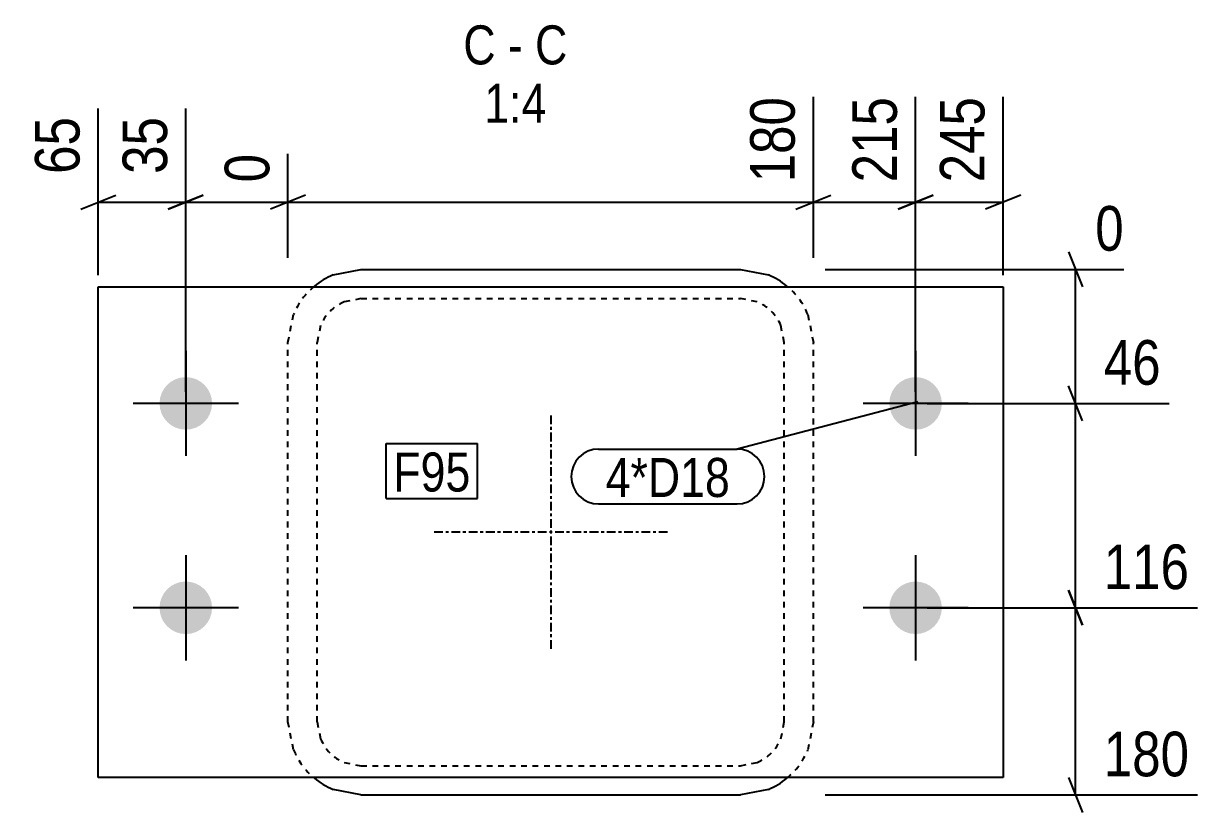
# Model space of a CAD drawing. Header units: millimetres. Extents: x 12 to 42742, y 6 to 829.
# Drawn here: x 32602.7 to 33005.2, y 9.6 to 279.8 of the extents above; entities that cross this region are included whole.
import ezdxf

# ---------------------------------------------------------------- set-up
doc = ezdxf.new("R2010")
doc.units = ezdxf.units.MM
doc.linetypes.add('DXK_LINE_DOT2', pattern=[3.9198, 1.9599, -1.9599])
doc.linetypes.add('DXK_LINE_DOT3', pattern=[5.9187, 2.979, -0.9799, 0.9799, -0.9799])
for name, color, linetype in [('MÅLSÆTNING', 7, 'Continuous'), ('STÅL', 7, 'Continuous'), ('TEKST', 7, 'Continuous')]:
    doc.layers.add(name, color=color, linetype=linetype)
doc.styles.add('Arial Narrow', font='ARIALN.TTF', dxfattribs={"height": 0.2})

msp = doc.modelspace()

# ---------------------------------------------------------------- hatches: boundary and pattern name
at = {"layer": 'STÅL', "linetype": 'Continuous'}
for points in [[(32667.32, 149.7, -1), (32649.32, 149.7, -1)], [(32917.32, 149.7, -1), (32899.32, 149.7, -1)], [(32667.32, 79.7, -1), (32649.32, 79.7, -1)], [(32917.32, 79.7, -1), (32899.32, 79.7, -1)]]:
    msp.add_hatch(color=96, dxfattribs=at).paths.add_polyline_path(points)

# ---------------------------------------------------------------- linework, layer by layer
at = {"layer": 'MÅLSÆTNING', "color": 7, "linetype": 'Continuous'}
for p, q in [((32873.32, 199.6), (32873.32, 254.64)), ((32873.32, 199.6), (32873.32, 254.64)), ((32908.32, 153.7), (32908.32, 254.64)), ((32908.32, 153.7), (32908.32, 254.64)), ((32938.32, 193.6), (32938.32, 254.64)), ((32628.32, 193.6), (32628.32, 250.72)), ((32658.32, 153.7), (32658.32, 250.72)), ((32658.32, 153.7), (32658.32, 250.72)), ((32693.32, 199.6), (32693.32, 235.14)), ((32693.32, 199.6), (32693.32, 235.14)), ((32622.32, 216.19), (32634.32, 220.99)), ((32628.32, 218.59), (32658.32, 218.59)), ((32652.32, 216.19), (32664.32, 220.99)), ((32664.32, 220.99), (32652.32, 216.19)), ((32658.32, 218.59), (32693.32, 218.59)), ((32699.32, 220.99), (32687.32, 216.19)), ((32699.32, 220.99), (32687.32, 216.19)), ((32693.32, 218.59), (32873.32, 218.59)), ((32867.32, 216.19), (32879.32, 220.99)), ((32867.32, 216.19), (32879.32, 220.99)), ((32873.32, 218.59), (32908.32, 218.59)), ((32902.32, 216.19), (32914.32, 220.99)), ((32908.32, 218.59), (32938.32, 218.59)), ((32944.32, 220.99), (32932.32, 216.19)), ((32960.67, 201.6), (32965.47, 189.6)), ((32877.32, 195.6), (32979.62, 195.6)), ((32963.07, 149.7), (32963.07, 195.6)), ((32965.47, 143.7), (32960.67, 155.7)), ((32965.47, 143.7), (32960.67, 155.7)), ((32912.32, 149.7), (32995.2, 149.7)), ((32912.32, 149.7), (32995.2, 149.7)), ((32963.07, 79.7), (32963.07, 149.7)), ((32960.67, 85.7), (32965.47, 73.7)), ((32965.47, 73.7), (32960.67, 85.7)), ((32912.32, 79.7), (33004.95, 79.7)), ((32912.32, 79.7), (33004.95, 79.7)), ((32963.07, 15.6), (32963.07, 79.7)), ((32960.67, 21.6), (32965.47, 9.6)), ((32877.32, 15.6), (33004.95, 15.6))]:
    msp.add_line(p, q, dxfattribs=at)
at = {"layer": 'STÅL', "color": 2, "linetype": 'Continuous'}
for p, q in [((32708.75, 193.7), (32718.32, 195.6)), ((32718.32, 195.6), (32848.32, 195.6)), ((32848.32, 195.6), (32857.89, 193.7)), ((32628.32, 189.6), (32938.32, 189.6)), ((32628.32, 21.6), (32628.32, 189.6)), ((32938.32, 189.6), (32938.32, 21.6)), ((32938.32, 21.6), (32628.32, 21.6)), ((32718.32, 15.6), (32708.75, 17.5)), ((32857.89, 17.5), (32848.32, 15.6)), ((32718.32, 15.6), (32848.32, 15.6))]:
    msp.add_line(p, q, dxfattribs=at)
at = {"layer": 'STÅL', "color": 7, "linetype": 'DXK_LINE_DOT2'}
for p, q in [((32718.32, 185.6), (32712.58, 184.46)), ((32718.32, 185.6), (32848.32, 185.6)), ((32854.06, 184.46), (32848.32, 185.6)), ((32693.32, 170.6), (32695.22, 180.17)), ((32871.42, 180.17), (32873.32, 170.6)), ((32704.46, 176.34), (32703.32, 170.6)), ((32863.32, 170.6), (32862.18, 176.34)), ((32693.32, 40.6), (32693.32, 170.6)), ((32703.32, 40.6), (32703.32, 170.6)), ((32863.32, 40.6), (32863.32, 170.6)), ((32873.32, 40.6), (32873.32, 170.6)), ((32695.22, 31.03), (32693.32, 40.6)), ((32703.32, 40.6), (32704.46, 34.86)), ((32862.18, 34.86), (32863.32, 40.6)), ((32873.32, 40.6), (32871.42, 31.03)), ((32712.58, 26.74), (32718.32, 25.6)), ((32718.32, 25.6), (32848.32, 25.6)), ((32848.32, 25.6), (32854.06, 26.74))]:
    msp.add_line(p, q, dxfattribs=at)
at = {"layer": 'STÅL', "color": 96, "linetype": 'Continuous'}
for p, q in [((32658.32, 167.7), (32658.32, 131.7)), ((32908.32, 167.7), (32908.32, 131.7)), ((32676.32, 149.7), (32640.32, 149.7)), ((32926.32, 149.7), (32890.32, 149.7)), ((32658.32, 97.7), (32658.32, 61.7)), ((32908.32, 97.7), (32908.32, 61.7)), ((32676.32, 79.7), (32640.32, 79.7)), ((32926.32, 79.7), (32890.32, 79.7))]:
    msp.add_line(p, q, dxfattribs=at)
at = {"layer": 'STÅL', "color": 7, "linetype": 'DXK_LINE_DOT3'}
for p, q in [((32783.32, 145.6), (32783.32, 65.6)), ((32823.32, 105.6), (32743.32, 105.6))]:
    msp.add_line(p, q, dxfattribs=at)
at = {"layer": 'STÅL', "color": 2, "linetype": 'Continuous'}
for centre, start, end in [((32718.32, 170.6), 112.5, 129.5651), ((32848.32, 170.6), 50.4349, 67.5), ((32718.32, 40.6), 230.4349, 247.5), ((32848.32, 40.6), 292.5, 309.5651)]:
    msp.add_arc(centre, 25, start, end, dxfattribs=at)
at = {"layer": 'STÅL', "color": 7, "linetype": 'DXK_LINE_DOT2'}
for centre, radius, start, end in [((32718.32, 170.6), 25, 129.5651, 157.5), ((32848.32, 170.6), 25, 22.5, 50.4349), ((32718.32, 170.6), 15, 112.5, 157.5), ((32848.32, 170.6), 15, 22.5, 67.5), ((32718.32, 40.6), 15, 202.5, 247.5), ((32848.32, 40.6), 15, 292.5, 337.5), ((32718.32, 40.6), 25, 202.5, 230.4349), ((32848.32, 40.6), 25, 309.5651, 337.5)]:
    msp.add_arc(centre, radius, start, end, dxfattribs=at)
at = {"layer": 'TEKST', "color": 7, "linetype": 'Continuous'}
for p, q in [((32909.13, 150.24), (32847.17, 134.05)), ((32727, 135.92), (32758.23, 135.92)), ((32727, 117.12), (32727, 135.92)), ((32758.23, 117.12), (32758.23, 135.92)), ((32799.74, 134.05), (32847.17, 134.05)), ((32727, 117.12), (32758.23, 117.12)), ((32799.74, 115.25), (32847.17, 115.25))]:
    msp.add_line(p, q, dxfattribs=at)
for centre, start, end in [((32799.74, 124.65), 90, 270), ((32847.17, 124.65), 270, 90)]:
    msp.add_arc(centre, 9.4, start, end, dxfattribs=at)

# ---------------------------------------------------------------- wipeouts: each hides what was drawn before it
at = {"color": 0, "linetype": 'Continuous'}
for points, layer in [([(32625.12, 251), (32602.72, 251), (32602.72, 225.1), (32625.12, 225.1)], 'MÅLSÆTNING'), ([(32655.12, 251), (32632.72, 251), (32632.72, 225.1), (32655.12, 225.1)], 'MÅLSÆTNING'), ([(32995.49, 152.9), (32995.49, 175.3), (32969.59, 175.3), (32969.59, 152.9)], 'MÅLSÆTNING'), ([(33005.24, 82.9), (33005.24, 105.3), (32969.59, 105.3), (32969.59, 82.9)], 'MÅLSÆTNING'), ([(33005.24, 18.8), (33005.24, 41.2), (32969.59, 41.2), (32969.59, 18.8)], 'MÅLSÆTNING'), ([(32764.46, 265.79), (32764.46, 279.79), (32753.39, 279.79), (32753.39, 265.79)], 'TEKST'), ([(32773.76, 265.79), (32773.76, 279.79), (32768.66, 279.79), (32768.66, 265.79)], 'TEKST'), ([(32789.04, 265.79), (32789.04, 279.79), (32777.96, 279.79), (32777.96, 265.79)], 'TEKST'), ([(32781.88, 245.79), (32781.88, 259.79), (32760.55, 259.79), (32760.55, 245.79)], 'TEKST')]:
    msp.add_wipeout(points, dxfattribs=at).dxf.layer = layer
at = {"color": 0}
for points in [[(32755.83, 119.52), (32755.83, 133.52), (32729.4, 133.52), (32729.4, 119.52)], [(32844.77, 117.65), (32844.77, 131.65), (32802.14, 131.65), (32802.14, 117.65)]]:
    msp.add_wipeout(points, dxfattribs=at).dxf.layer = 'TEKST'

# ---------------------------------------------------------------- next in the draw order: texts
at = {"layer": 'MÅLSÆTNING', "color": 3, "linetype": 'Continuous', "style": 'Arial Narrow'}
for s, p in [('65', (32621.92, 228.3)), ('35', (32651.92, 228.3))]:
    msp.add_text(s, height=15.271, rotation=90.0002, dxfattribs=at).set_placement(p)
for s, p in [('46', (32972.79, 156.1)), ('116', (32972.79, 86.1)), ('180', (32972.79, 22))]:
    msp.add_text(s, height=15.271, dxfattribs=at).set_placement(p)
at = {"layer": 'TEKST', "color": 3, "linetype": 'Continuous', "style": 'Arial Narrow'}
for s, height, p in [('C', 13.36, (32753.39, 265.79)), ('C', 13.36, (32777.96, 265.79)), ('-', 13.36, (32768.66, 265.79)), ('1:4', 13.362, (32760.55, 245.79))]:
    msp.add_text(s, height=height, dxfattribs=at).set_placement(p)

# ---------------------------------------------------------------- next in the draw order: wipeouts: each hides what was drawn before it
at = {"color": 0, "linetype": 'Continuous'}
for points in [[(32870.12, 257.84), (32847.72, 257.84), (32847.72, 222.19), (32870.12, 222.19)], [(32935.12, 257.84), (32912.72, 257.84), (32912.72, 222.19), (32935.12, 222.19)], [(32690.12, 238.34), (32667.72, 238.34), (32667.72, 222.19), (32690.12, 222.19)], [(32982.82, 198.8), (32982.82, 221.2), (32966.67, 221.2), (32966.67, 198.8)]]:
    msp.add_wipeout(points, dxfattribs=at).dxf.layer = 'MÅLSÆTNING'
at = {"color": 0}
for points in [[(32755.83, 119.52), (32755.83, 133.52), (32729.4, 133.52), (32729.4, 119.52)], [(32844.77, 117.65), (32844.77, 131.65), (32802.14, 131.65), (32802.14, 117.65)]]:
    msp.add_wipeout(points, dxfattribs=at).dxf.layer = 'TEKST'

# ---------------------------------------------------------------- next in the draw order: linework, layer by layer
at = {"layer": 'MÅLSÆTNING', "color": 7, "linetype": 'Continuous'}
msp.add_line((32914.32, 220.99), (32902.32, 216.19), dxfattribs=at)

# ---------------------------------------------------------------- next in the draw order: texts
at = {"layer": 'MÅLSÆTNING', "color": 3, "linetype": 'Continuous', "style": 'Arial Narrow'}
for s, height, p in [('180', 15.271, (32866.92, 225.39)), ('245', 15.271, (32931.92, 225.39)), ('0', 15.27, (32686.92, 225.39))]:
    msp.add_text(s, height=height, rotation=90.0002, dxfattribs=at).set_placement(p)
msp.add_text('0', height=15.27, dxfattribs=at).set_placement((32969.87, 202))
at = {"layer": 'TEKST', "color": 3, "style": 'Arial Narrow'}
for s, p in [('F95', (32729.4, 119.52)), ('4*D18', (32802.14, 117.65))]:
    msp.add_text(s, height=13.362, dxfattribs=at).set_placement(p)

# ---------------------------------------------------------------- next in the draw order: wipeouts: each hides what was drawn before it
at = {"color": 0, "linetype": 'Continuous'}
msp.add_wipeout([(32905.12, 257.84), (32882.72, 257.84), (32882.72, 222.19), (32905.12, 222.19)], dxfattribs=at).dxf.layer = 'MÅLSÆTNING'

# ---------------------------------------------------------------- next in the draw order: texts
at = {"layer": 'MÅLSÆTNING', "color": 3, "linetype": 'Continuous', "style": 'Arial Narrow'}
msp.add_text('215', height=15.271, rotation=90.0002, dxfattribs=at).set_placement((32901.92, 225.39))

doc.saveas('drawing.dxf')
